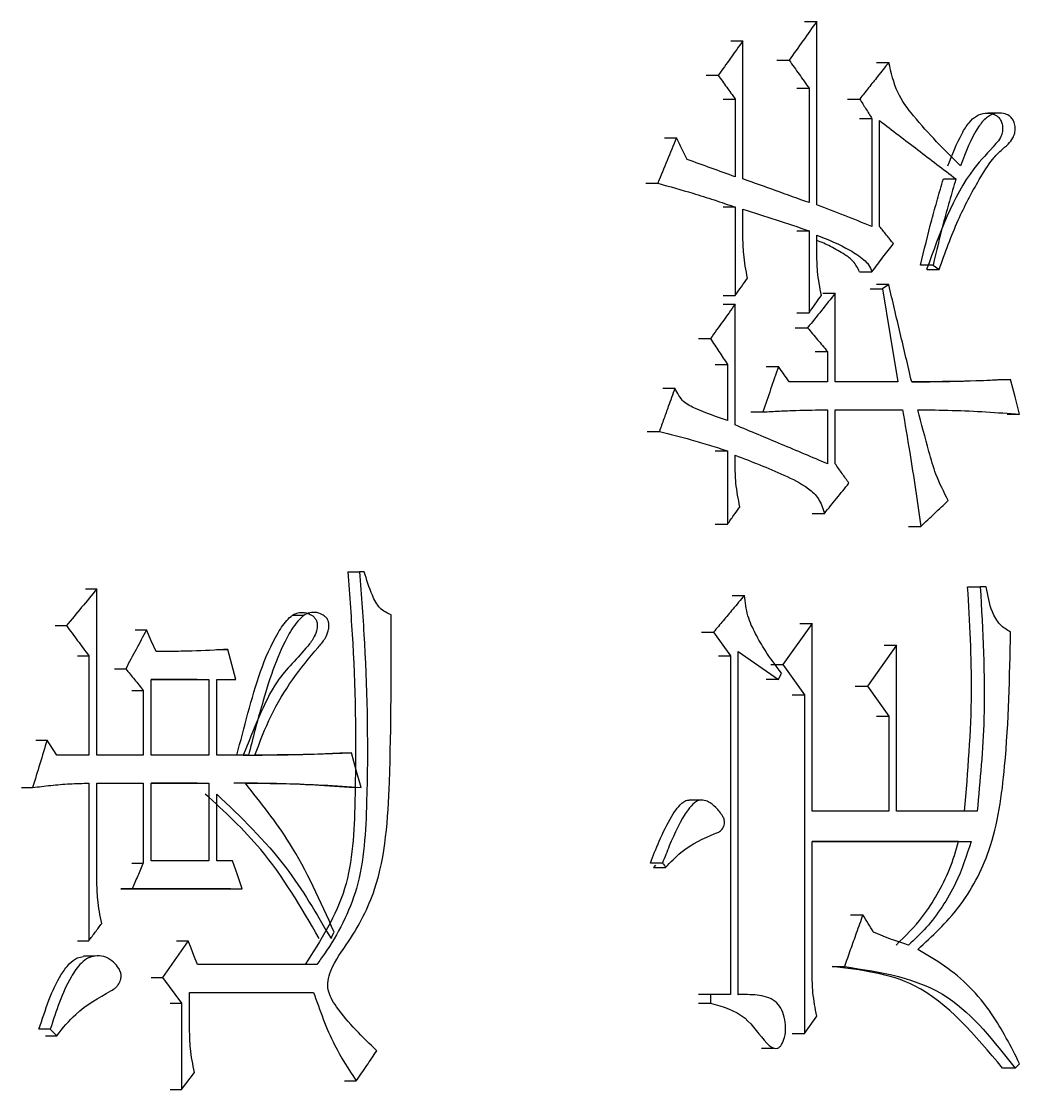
# Model space of a CAD drawing. Header units: millimetres. Extents: x 2223 to 4172, y 741 to 2119.
# Drawn here: x 3146.69 to 3151.69, y 989.22 to 994.57 of the extents above; entities that cross this region are included whole.
import ezdxf

# ---------------------------------------------------------------- set-up
doc = ezdxf.new("R2010")
doc.units = ezdxf.units.MM

msp = doc.modelspace()

# ---------------------------------------------------------------- linework, layer by layer
at = {"color": 7, "linetype": 'Continuous', "lineweight": 25}
for p, q in [((3150.6119, 994.5707), (3150.6733, 994.5707)), ((3150.6733, 993.6512), (3150.6733, 994.5707)), ((3150.242, 994.4733), (3150.303, 994.4733)), ((3150.303, 993.781), (3150.303, 994.4733)), ((3150.4734, 994.376), (3150.5347, 994.376)), ((3150.9724, 994.3652), (3151.0343, 994.3652)), ((3150.1183, 994.3002), (3150.1791, 994.3002)), ((3150.5735, 994.2353), (3150.6348, 994.2353)), ((3150.6348, 994.2353), (3150.6348, 993.662)), ((3150.2034, 994.1812), (3150.2643, 994.1812)), ((3150.2643, 994.1812), (3150.2643, 993.7918)), ((3150.8268, 994.1812), (3150.8886, 994.1812)), ((3150.8881, 994.0839), (3150.95, 994.0839)), ((3150.95, 994.0839), (3150.95, 993.543)), ((3151.5935, 994.1107), (3151.5304, 994.1107)), ((3150.9883, 993.543), (3150.9883, 994.0731)), ((3149.9092, 993.9865), (3149.9697, 993.9865)), ((3149.816, 993.7594), (3149.8764, 993.7594)), ((3151.3082, 993.781), (3151.3707, 993.781)), ((3150.2643, 993.6404), (3150.2643, 993.1969)), ((3150.303, 993.4997), (3150.303, 993.6296)), ((3150.5735, 993.5214), (3150.6349, 993.5214)), ((3150.6349, 993.5214), (3150.6349, 993.1103)), ((3150.6733, 993.4132), (3150.6733, 993.4998)), ((3151.2562, 993.3483), (3151.1939, 993.3483)), ((3151.2562, 993.3483), (3151.2867, 993.3267)), ((3150.8878, 993.3158), (3150.9499, 993.3158)), ((3150.9417, 993.2293), (3151.0036, 993.2293)), ((3151.0343, 993.251), (3150.9724, 993.251)), ((3151.0343, 993.251), (3151.0036, 993.2293)), ((3150.7041, 993.2077), (3150.7657, 993.2077)), ((3150.7657, 992.7642), (3150.7657, 993.2077)), ((3150.2034, 993.1536), (3150.2643, 993.1536)), ((3150.2643, 992.5478), (3150.2643, 993.1536)), ((3150.5735, 993.1103), (3150.6349, 993.1103)), ((3150.5658, 993.0346), (3150.6272, 993.0346)), ((3150.0796, 992.9805), (3150.1404, 992.9805)), ((3150.6657, 992.9156), (3150.7272, 992.9156)), ((3150.7272, 992.9156), (3150.7272, 992.7642)), ((3150.1647, 992.8507), (3150.2256, 992.8507)), ((3150.2256, 992.8507), (3150.2256, 992.5694)), ((3150.4195, 992.8399), (3150.4807, 992.8399)), ((3150.7272, 992.7642), (3150.5347, 992.7642)), ((3151.0803, 992.7642), (3150.7657, 992.7642)), ((3151.5817, 992.775), (3151.6447, 992.775)), ((3149.9015, 992.7318), (3149.9619, 992.7318)), ((3150.3424, 992.6127), (3150.4035, 992.6127)), ((3150.7272, 992.6236), (3150.7272, 992.3531)), ((3150.7657, 992.6236), (3151.1032, 992.6236)), ((3150.7657, 992.3531), (3150.7657, 992.6236)), ((3151.0412, 992.6236), (3151.1032, 992.6236)), ((3151.6274, 992.6019), (3151.6903, 992.6019)), ((3149.8238, 992.5154), (3149.8842, 992.5154)), ((3150.1647, 992.418), (3150.2256, 992.418)), ((3150.2256, 992.418), (3150.2256, 992.0502)), ((3150.2643, 992.3531), (3150.2643, 992.3964)), ((3150.6503, 992.1043), (3150.7118, 992.1043)), ((3150.1647, 992.0502), (3150.2256, 992.0502)), ((3151.1329, 992.0394), (3151.195, 992.0394)), ((3148.3222, 991.8122), (3148.3807, 991.8122)), ((3148.4044, 991.8122), (3148.3807, 991.8122)), ((3147.0074, 991.7257), (3147.0642, 991.7257)), ((3147.0642, 990.8928), (3147.0642, 991.7257)), ((3151.43, 991.7365), (3151.4926, 991.7365)), ((3151.523, 991.7365), (3151.4926, 991.7365)), ((3150.2498, 991.6933), (3150.3107, 991.6933)), ((3148.1013, 991.5918), (3148.0428, 991.5918)), ((3146.8547, 991.5418), (3146.9114, 991.5418)), ((3147.2559, 991.5202), (3147.3131, 991.5202)), ((3150.6503, 991.5526), (3150.5038, 991.3471)), ((3150.5888, 991.5526), (3150.6503, 991.5526)), ((3150.6503, 990.6115), (3150.6503, 991.5526)), ((3150.0951, 991.5094), (3150.1559, 991.5094)), ((3150.1559, 991.5094), (3150.2411, 991.3904)), ((3147.6633, 991.4228), (3147.7209, 991.4228)), ((3150.2798, 991.412), (3150.4807, 991.2714)), ((3150.2798, 989.692), (3150.2798, 991.412)), ((3151.0726, 991.4445), (3150.927, 991.2389)), ((3151.0106, 991.4445), (3151.0726, 991.4445)), ((3151.0726, 990.6115), (3151.0726, 991.4445)), ((3147.024, 991.3904), (3147.024, 990.8928)), ((3150.1802, 991.3904), (3150.2411, 991.3904)), ((3150.2411, 991.3904), (3150.2411, 989.6921)), ((3147.1518, 991.3254), (3147.2088, 991.3255)), ((3150.4426, 991.3471), (3150.5038, 991.3471)), ((3150.4807, 991.2714), (3150.4961, 991.3038)), ((3150.5038, 991.3471), (3150.6117, 991.1957)), ((3147.3371, 990.8928), (3147.3371, 991.2714)), ((3147.3371, 991.2714), (3147.6251, 991.2714)), ((3147.5673, 991.2714), (3147.3371, 991.2714)), ((3147.5676, 991.2714), (3147.6251, 991.2714)), ((3147.6251, 991.2714), (3147.6251, 990.8928)), ((3147.6651, 991.2714), (3147.7608, 991.2714)), ((3147.6651, 990.8928), (3147.6651, 991.2714)), ((3147.7031, 991.2714), (3147.7608, 991.2714)), ((3150.4807, 991.2714), (3150.4195, 991.2714)), ((3147.2399, 991.2173), (3147.297, 991.2173)), ((3147.297, 991.2173), (3147.297, 990.8928)), ((3150.5504, 991.1957), (3150.6117, 991.1957)), ((3150.6117, 991.1957), (3150.6118, 989.4973)), ((3150.8652, 991.2389), (3150.927, 991.2389)), ((3150.927, 991.2389), (3151.0343, 991.0875)), ((3150.9724, 991.0875), (3151.0343, 991.0875)), ((3151.0343, 991.0875), (3151.0343, 990.6115)), ((3146.7582, 990.9685), (3146.8147, 990.9685)), ((3147.024, 990.8928), (3146.8631, 990.8928)), ((3147.297, 990.8928), (3147.0642, 990.8928)), ((3147.6251, 990.8928), (3147.3371, 990.8928)), ((3147.8246, 990.8928), (3147.6651, 990.8928)), ((3148.2826, 990.9036), (3148.3411, 990.9036)), ((3146.6857, 990.7305), (3146.7422, 990.7305)), ((3147.024, 990.7521), (3147.024, 989.9625)), ((3147.0642, 990.7521), (3147.297, 990.7521)), ((3147.0642, 990.2653), (3147.0642, 990.7521)), ((3147.2399, 990.7521), (3147.297, 990.7521)), ((3147.297, 990.7521), (3147.297, 990.3519)), ((3147.3371, 990.3627), (3147.3371, 990.7521)), ((3147.3371, 990.7521), (3147.6251, 990.7521)), ((3147.5673, 990.7521), (3147.3371, 990.7521)), ((3147.5676, 990.7521), (3147.6251, 990.7521)), ((3147.6251, 990.7521), (3147.6251, 990.3627)), ((3148.3568, 990.7305), (3148.3301, 990.7305)), ((3147.6651, 990.3627), (3147.6651, 990.6979)), ((3150.0952, 990.6674), (3150.0342, 990.6674)), ((3151.0343, 990.6115), (3150.6503, 990.6115)), ((3151.4774, 990.6115), (3151.0726, 990.6115)), ((3150.6503, 989.8002), (3150.6503, 990.4601)), ((3150.6503, 990.4601), (3151.4469, 990.4601)), ((3151.3841, 990.4601), (3150.6503, 990.4601)), ((3151.3844, 990.4601), (3151.4469, 990.4601)), ((3147.6251, 990.3627), (3147.3371, 990.3627)), ((3147.7449, 990.3627), (3147.6651, 990.3627)), ((3149.8656, 990.3411), (3149.8544, 990.3303)), ((3147.7347, 990.2221), (3147.1836, 990.2221)), ((3147.1838, 990.2221), (3147.2409, 990.2221)), ((3147.2409, 990.2221), (3147.7927, 990.2221)), ((3147.735, 990.2221), (3147.7927, 990.2221)), ((3150.8422, 990.0923), (3150.9039, 990.0923)), ((3146.9672, 989.9625), (3147.024, 989.9625)), ((3147.5212, 989.9625), (3147.3932, 989.7786)), ((3147.4638, 989.9625), (3147.5212, 989.9625)), ((3147.0546, 989.8858), (3146.9974, 989.8858)), ((3148.1667, 989.8435), (3147.5692, 989.8435)), ((3150.7498, 989.8326), (3150.8118, 989.8326)), ((3147.3359, 989.7786), (3147.3932, 989.7786)), ((3147.3932, 989.7786), (3147.4892, 989.6488)), ((3147.5292, 989.7029), (3148.1507, 989.7029)), ((3147.5292, 989.5189), (3147.5292, 989.7029)), ((3147.5292, 989.7029), (3148.0922, 989.7029)), ((3148.0922, 989.7029), (3148.1508, 989.7029)), ((3150.1404, 989.6921), (3150.0797, 989.6921)), ((3150.1404, 989.6921), (3150.1404, 989.6488)), ((3150.2411, 989.6921), (3150.1404, 989.6921)), ((3150.3143, 989.6932), (3150.2798, 989.6932)), ((3147.4319, 989.6488), (3147.4892, 989.6488)), ((3147.4892, 989.6488), (3147.4892, 989.2161)), ((3150.0797, 989.6488), (3150.1404, 989.6488)), ((3150.6118, 989.4973), (3150.6734, 989.5839)), ((3146.8308, 989.519), (3146.7743, 989.519)), ((3146.8063, 989.4865), (3146.8631, 989.4865)), ((3146.8308, 989.519), (3146.8631, 989.4865)), ((3150.5504, 989.4973), (3150.6118, 989.4973)), ((3150.3959, 989.4244), (3150.4575, 989.4244)), ((3151.6675, 989.3243), (3151.6044, 989.3242)), ((3151.6675, 989.3243), (3151.6903, 989.3459)), ((3147.4892, 989.2161), (3147.5532, 989.3026)), ((3148.3064, 989.2594), (3148.3648, 989.2594))]:
    msp.add_line(p, q, dxfattribs=at)
at = {"color": 7, "linetype": 'Continuous', "lineweight": 25, "flags": 128}
for points in [[(3150.2034, 993.6404), (3150.2205, 993.6404), (3150.2379, 993.6404), (3150.2643, 993.6404)], [(3151.2244, 993.3267), (3151.2398, 993.3267), (3151.2554, 993.3267), (3151.2711, 993.3267), (3151.2867, 993.3267)], [(3151.0036, 993.2293), (3151.042, 992.9968), (3151.0803, 992.7642)], [(3150.2034, 993.1969), (3150.2185, 993.1969), (3150.234, 993.1969), (3150.2643, 993.1969)], [(3151.6903, 992.6019), (3151.6675, 992.6885), (3151.6447, 992.775)], [(3147.3611, 991.412), (3147.3371, 991.4661), (3147.3131, 991.5202)], [(3147.7608, 991.2714), (3147.7409, 991.3471), (3147.7209, 991.4228)], [(3146.9672, 991.3904), (3146.9955, 991.3904), (3147.024, 991.3904)], [(3148.3886, 990.7305), (3148.3648, 990.817), (3148.3411, 990.9036)], [(3147.2399, 990.3519), (3147.254, 990.3519), (3147.2683, 990.3519), (3147.297, 990.3519)], [(3147.7927, 990.2221), (3147.7688, 990.2924), (3147.7449, 990.3627)], [(3149.8997, 990.3519), (3149.8784, 990.3519), (3149.8587, 990.3519), (3149.8393, 990.3519)], [(3149.8997, 990.3519), (3149.9044, 990.3454), (3149.9091, 990.3389), (3149.9152, 990.3303)], [(3149.8544, 990.3303), (3149.8757, 990.3303), (3149.8955, 990.3303), (3149.9152, 990.3303)], [(3147.5692, 989.8435), (3147.5511, 989.8883), (3147.5362, 989.9254), (3147.5212, 989.9625)], [(3148.238, 989.9733), (3148.2459, 989.9895), (3148.2538, 990.0057)], [(3147.4319, 989.2161), (3147.446, 989.2161), (3147.4604, 989.2161), (3147.4892, 989.2161)]]:
    msp.add_lwpolyline(points, dxfattribs=at)
at = {"color": 7, "linetype": 'Continuous', "lineweight": 25}
for points, knots in [([(3150.6733, 994.5707), (3150.6502, 994.5382), (3150.6041, 994.4733), (3150.5578, 994.4084), (3150.5347, 994.376)], [0, 0, 0, 0, 0.5, 1, 1, 1, 1]), ([(3150.303, 994.4733), (3150.2823, 994.4445), (3150.2411, 994.3868), (3150.1998, 994.3291), (3150.1791, 994.3002)], [0, 0, 0, 0, 0.5, 1, 1, 1, 1]), ([(3150.5347, 994.376), (3150.5514, 994.3525), (3150.5848, 994.3056), (3150.6182, 994.2588), (3150.6348, 994.2353)], [0, 0, 0, 0, 0.499999, 1, 1, 1, 1]), ([(3151.0343, 994.3652), (3151.0156, 994.3415), (3150.9819, 994.299), (3150.9334, 994.2377), (3150.9035, 994.2001), (3150.8886, 994.1812)], [0, 0, 0, 0, 0.386049, 0.693024, 1, 1, 1, 1]), ([(3151.3935, 993.8459), (3151.3136, 993.926), (3151.2018, 994.0379), (3151.0698, 994.2103), (3151.0463, 994.3131), (3151.0343, 994.3651)], [0, 0, 0, 0, 0.5534418, 0.7739919, 1, 1, 1, 1]), ([(3150.1791, 994.3002), (3150.1933, 994.2804), (3150.2217, 994.2407), (3150.2501, 994.2011), (3150.2643, 994.1812)], [0, 0, 0, 0, 0.499998, 1, 1, 1, 1]), ([(3150.8886, 994.1812), (3150.8988, 994.165), (3150.9193, 994.1326), (3150.9397, 994.1001), (3150.95, 994.0839)], [0, 0, 0, 0, 0.5, 1, 1, 1, 1]), ([(3151.3308, 993.8459), (3151.3523, 993.9018), (3151.382, 993.9788), (3151.4329, 994.0618), (3151.4726, 994.1), (3151.5163, 994.1133), (3151.5525, 994.1094), (3151.5777, 994.097), (3151.5929, 994.0811), (3151.602, 994.0607), (3151.6058, 994.0369), (3151.6039, 994.0116), (3151.5932, 993.9827), (3151.5427, 993.9247), (3151.3758, 993.7529), (3151.2894, 993.5101), (3151.2241, 993.3267)], [0, 0, 0, 0, 0.133375, 0.183984, 0.225671, 0.267689, 0.304898, 0.324823, 0.34135, 0.357907, 0.374433, 0.39274, 0.411726, 0.44145, 0.578087, 1, 1, 1, 1]), ([(3151.2867, 993.3267), (3151.3168, 993.4106), (3151.3734, 993.5685), (3151.4697, 993.7492), (3151.5414, 993.8677), (3151.5939, 993.9223), (3151.6306, 993.9522), (3151.6552, 993.981), (3151.6669, 994.0106), (3151.6691, 994.0377), (3151.6644, 994.0638), (3151.6533, 994.085), (3151.6347, 994.1013), (3151.6051, 994.1119), (3151.5651, 994.1116), (3151.5197, 994.089), (3151.4532, 994.0049), (3151.4195, 993.915), (3151.3935, 993.8459)], [0, 0, 0, 0, 0.197358, 0.371625, 0.468384, 0.517135, 0.556849, 0.588366, 0.607485, 0.626642, 0.645535, 0.663735, 0.679959, 0.706516, 0.74747, 0.788159, 0.837188, 1, 1, 1, 1]), ([(3150.9883, 994.0731), (3151.0522, 994.0244), (3151.1798, 993.927), (3151.307, 993.8297), (3151.3707, 993.781)], [0, 0, 0, 0, 0.5, 1, 1, 1, 1]), ([(3149.9697, 993.9865), (3149.9541, 993.9487), (3149.9231, 993.8729), (3149.892, 993.7972), (3149.8764, 993.7594)], [0, 0, 0, 0, 0.499999, 1, 1, 1, 1]), ([(3150.024, 993.8784), (3150.015, 993.8964), (3149.9969, 993.9324), (3149.9787, 993.9685), (3149.9697, 993.9865)], [0, 0, 0, 0, 0.499998, 1, 1, 1, 1]), ([(3150.2643, 993.7918), (3150.2243, 993.8062), (3150.1443, 993.8351), (3150.0641, 993.8639), (3150.024, 993.8784)], [0, 0, 0, 0, 0.499999, 1, 1, 1, 1]), ([(3149.8764, 993.7594), (3149.9353, 993.743), (3150.0298, 993.7168), (3150.1587, 993.6755), (3150.2291, 993.6521), (3150.2643, 993.6404)], [0, 0, 0, 0, 0.452168, 0.726066, 1, 1, 1, 1]), ([(3150.6348, 993.662), (3150.5796, 993.6818), (3150.4692, 993.7215), (3150.3584, 993.7612), (3150.303, 993.781)], [0, 0, 0, 0, 0.5, 1, 1, 1, 1]), ([(3151.1936, 993.3483), (3151.2116, 993.4244), (3151.2379, 993.5354), (3151.2782, 993.6787), (3151.298, 993.7469), (3151.3079, 993.781)], [0, 0, 0, 0, 0.52212, 0.761035, 1, 1, 1, 1]), ([(3151.3707, 993.781), (3151.3598, 993.7438), (3151.3381, 993.6693), (3151.2981, 993.5258), (3151.2726, 993.418), (3151.2562, 993.3483)], [0, 0, 0, 0, 0.260983, 0.521979, 1, 1, 1, 1]), ([(3150.303, 993.6296), (3150.3584, 993.6115), (3150.4692, 993.5755), (3150.5796, 993.5394), (3150.6349, 993.5214)], [0, 0, 0, 0, 0.5, 1, 1, 1, 1]), ([(3150.95, 993.543), (3150.9039, 993.5611), (3150.8118, 993.5971), (3150.7195, 993.6332), (3150.6733, 993.6512)], [0, 0, 0, 0, 0.5000003, 1, 1, 1, 1]), ([(3150.3262, 993.2834), (3150.3185, 993.3232), (3150.3047, 993.3943), (3150.3035, 993.4675), (3150.303, 993.4997)], [0, 0, 0, 0, 0.558835, 1, 1, 1, 1]), ([(3150.6733, 993.4998), (3150.7298, 993.4769), (3150.8113, 993.4439), (3150.8958, 993.3882), (3150.9353, 993.3527), (3150.945, 993.3282), (3150.9499, 993.3158)], [0, 0, 0, 0, 0.554179, 0.800397, 0.899211, 1, 1, 1, 1]), ([(3151.0573, 993.4565), (3151.0458, 993.4709), (3151.0228, 993.4998), (3150.9998, 993.5286), (3150.9883, 993.543)], [0, 0, 0, 0, 0.500001, 1, 1, 1, 1]), ([(3150.8878, 993.3158), (3150.8783, 993.3343), (3150.8594, 993.3709), (3150.8052, 993.4069), (3150.745, 993.4437), (3150.6967, 993.4633), (3150.6733, 993.4728)], [0, 0, 0, 0, 0.202373, 0.400807, 0.70993, 1, 1, 1, 1]), ([(3150.9499, 993.3158), (3150.9592, 993.3279), (3150.9776, 993.352), (3151.0133, 993.3989), (3151.0399, 993.4337), (3151.0573, 993.4565)], [0, 0, 0, 0, 0.257094, 0.514188, 1, 1, 1, 1]), ([(3150.6964, 993.1969), (3150.6888, 993.2366), (3150.6751, 993.3078), (3150.6739, 993.3809), (3150.6733, 993.4132)], [0, 0, 0, 0, 0.558835, 1, 1, 1, 1]), ([(3150.2643, 993.1969), (3150.2746, 993.2113), (3150.2952, 993.2401), (3150.3159, 993.269), (3150.3262, 993.2834)], [0, 0, 0, 0, 0.5, 1, 1, 1, 1]), ([(3151.1491, 992.7642), (3151.13, 992.8453), (3151.0917, 993.0076), (3151.0534, 993.1698), (3151.0343, 993.251)], [0, 0, 0, 0, 0.5, 1, 1, 1, 1]), ([(3150.7657, 993.2077), (3150.7426, 993.1788), (3150.6965, 993.1211), (3150.6503, 993.0635), (3150.6272, 993.0346)], [0, 0, 0, 0, 0.5, 1, 1, 1, 1]), ([(3150.6349, 993.1103), (3150.6451, 993.1248), (3150.6657, 993.1536), (3150.6862, 993.1824), (3150.6964, 993.1969)], [0, 0, 0, 0, 0.5, 1, 1, 1, 1]), ([(3150.2643, 993.1536), (3150.2436, 993.1247), (3150.2024, 993.0671), (3150.161, 993.0094), (3150.1404, 992.9805)], [0, 0, 0, 0, 0.5, 1, 1, 1, 1]), ([(3150.6272, 993.0346), (3150.6438, 993.0148), (3150.6772, 992.9751), (3150.7105, 992.9354), (3150.7272, 992.9156)], [0, 0, 0, 0, 0.499998, 1, 1, 1, 1]), ([(3150.1404, 992.9805), (3150.1546, 992.9589), (3150.183, 992.9156), (3150.2114, 992.8723), (3150.2256, 992.8507)], [0, 0, 0, 0, 0.4999982, 1, 1, 1, 1]), ([(3150.4807, 992.8399), (3150.4678, 992.802), (3150.4421, 992.7263), (3150.4163, 992.6506), (3150.4035, 992.6127)], [0, 0, 0, 0, 0.499999, 1, 1, 1, 1]), ([(3150.5347, 992.7642), (3150.5257, 992.7768), (3150.5077, 992.802), (3150.4897, 992.8273), (3150.4807, 992.8399)], [0, 0, 0, 0, 0.5000006, 1, 1, 1, 1]), ([(3151.6447, 992.775), (3151.5547, 992.771), (3151.4623, 992.7669), (3151.3673, 992.7654), (3151.3603, 992.7653), (3151.3533, 992.7652), (3151.3463, 992.7651), (3151.3392, 992.7651), (3151.3322, 992.765), (3151.3252, 992.7649), (3151.3181, 992.7648), (3151.3088, 992.7647), (3151.2994, 992.7647), (3151.29, 992.7646), (3151.283, 992.7646), (3151.2759, 992.7645), (3151.2689, 992.7645), (3151.2618, 992.7644), (3151.2548, 992.7644), (3151.2478, 992.7644), (3151.2384, 992.7643), (3151.229, 992.7643), (3151.2196, 992.7643), (3151.2126, 992.7643), (3151.2055, 992.7643), (3151.1985, 992.7642), (3151.1914, 992.7642), (3151.1844, 992.7642), (3151.1773, 992.7642), (3151.1703, 992.7642), (3151.1609, 992.7642), (3151.1538, 992.7642), (3151.1491, 992.7642)], [0, 0, 0, 0, 0.54643, 0.560604, 0.574777, 0.588951, 0.603124, 0.617298, 0.631471, 0.645645, 0.659818, 0.673992, 0.702339, 0.716512, 0.730686, 0.744859, 0.759033, 0.773206, 0.78738, 0.801553, 0.815726, 0.844073, 0.858247, 0.87242, 0.886594, 0.900767, 0.914941, 0.929114, 0.943288, 0.957461, 0.971635, 1, 1, 1, 1]), ([(3151.1491, 992.7644), (3151.1736, 992.7644), (3151.2433, 992.7645), (3151.3876, 992.7663), (3151.5072, 992.7717), (3151.5817, 992.775)], [0, 0, 0, 0, 0.169125, 0.482016, 1, 1, 1, 1]), ([(3149.9619, 992.7318), (3149.9509, 992.7011), (3149.9324, 992.6497), (3149.9065, 992.5776), (3149.8916, 992.5361), (3149.8842, 992.5154)], [0, 0, 0, 0, 0.425233, 0.712616, 1, 1, 1, 1]), ([(3150.2256, 992.5694), (3150.1725, 992.5882), (3150.0983, 992.6144), (3150.0007, 992.6593), (3149.975, 992.7074), (3149.962, 992.7317)], [0, 0, 0, 0, 0.554938, 0.774738, 1, 1, 1, 1]), ([(3150.4035, 992.6127), (3150.431, 992.6143), (3150.486, 992.6175), (3150.594, 992.6219), (3150.6743, 992.6229), (3150.7272, 992.6236)], [0, 0, 0, 0, 0.254777, 0.5095604, 1, 1, 1, 1]), ([(3151.1032, 992.6236), (3151.1154, 992.5525), (3151.1382, 992.4199), (3151.1683, 992.2251), (3151.1861, 992.1013), (3151.195, 992.0394)], [0, 0, 0, 0, 0.366425, 0.683185, 1, 1, 1, 1]), ([(3151.1797, 992.6236), (3151.2373, 992.6231), (3151.3515, 992.6221), (3151.5217, 992.6138), (3151.6341, 992.6059), (3151.6903, 992.6019)], [0, 0, 0, 0, 0.337206, 0.668546, 1, 1, 1, 1]), ([(3151.3323, 992.1691), (3151.3103, 992.2118), (3151.2706, 992.289), (3151.2268, 992.4456), (3151.1981, 992.554), (3151.1797, 992.6236)], [0, 0, 0, 0, 0.308167, 0.555958, 1, 1, 1, 1]), ([(3150.7272, 992.3531), (3150.6502, 992.3856), (3150.4963, 992.4505), (3150.3416, 992.5154), (3150.2643, 992.5478)], [0, 0, 0, 0, 0.5, 1, 1, 1, 1]), ([(3149.8842, 992.5154), (3149.9375, 992.5019), (3150.0214, 992.4807), (3150.1349, 992.4466), (3150.1954, 992.4275), (3150.2256, 992.418)], [0, 0, 0, 0, 0.465077, 0.732515, 1, 1, 1, 1]), ([(3150.2643, 992.3964), (3150.3463, 992.3644), (3150.4712, 992.3157), (3150.6123, 992.2476), (3150.6865, 992.1818), (3150.7033, 992.1304), (3150.7118, 992.1043)], [0, 0, 0, 0, 0.493627, 0.751972, 0.874128, 1, 1, 1, 1]), ([(3150.2875, 992.1368), (3150.2798, 992.1765), (3150.266, 992.2477), (3150.2648, 992.3208), (3150.2643, 992.3531)], [0, 0, 0, 0, 0.558835, 1, 1, 1, 1]), ([(3150.8348, 992.2558), (3150.8233, 992.272), (3150.8003, 992.3044), (3150.7772, 992.3369), (3150.7657, 992.3531)], [0, 0, 0, 0, 0.500002, 1, 1, 1, 1]), ([(3150.7118, 992.1043), (3150.7323, 992.1295), (3150.7734, 992.18), (3150.8143, 992.2305), (3150.8348, 992.2558)], [0, 0, 0, 0, 0.5, 1, 1, 1, 1]), ([(3151.195, 992.0394), (3151.2179, 992.061), (3151.2637, 992.1042), (3151.3095, 992.1474), (3151.3323, 992.1691)], [0, 0, 0, 0, 0.5, 1, 1, 1, 1]), ([(3150.2256, 992.0502), (3150.2359, 992.0647), (3150.2566, 992.0935), (3150.2772, 992.1223), (3150.2875, 992.1368)], [0, 0, 0, 0, 0.5, 1, 1, 1, 1]), ([(3148.3219, 991.8122), (3148.3309, 991.6924), (3148.3601, 991.3086), (3148.3663, 990.7836), (3148.3401, 990.2033), (3148.1864, 989.9645), (3148.1083, 989.8433)], [0, 0, 0, 0, 0.176057, 0.564128, 0.778612, 1, 1, 1, 1]), ([(3148.3807, 991.8122), (3148.3897, 991.6925), (3148.4188, 991.3089), (3148.4263, 990.7813), (3148.398, 990.232), (3148.2615, 989.9739), (3148.1797, 989.8611), (3148.1668, 989.8433)], [0, 0, 0, 0, 0.1759592, 0.5638001, 0.7780246, 0.9650465, 1, 1, 1, 1]), ([(3148.5389, 991.5959), (3148.5194, 991.6052), (3148.4792, 991.6243), (3148.4363, 991.7078), (3148.4166, 991.7724), (3148.4044, 991.8122)], [0, 0, 0, 0, 0.266463, 0.547608, 1, 1, 1, 1]), ([(3147.0642, 991.7257), (3147.0388, 991.695), (3146.9879, 991.6337), (3146.9369, 991.5724), (3146.9114, 991.5418)], [0, 0, 0, 0, 0.5, 1, 1, 1, 1]), ([(3151.4145, 990.6115), (3151.4309, 990.8099), (3151.4618, 991.1844), (3151.44, 991.5599), (3151.4297, 991.7365)], [0, 0, 0, 0, 0.529593, 1, 1, 1, 1]), ([(3151.4926, 991.7365), (3151.5053, 991.516), (3151.5269, 991.1401), (3151.4919, 990.7662), (3151.4774, 990.6115)], [0, 0, 0, 0, 0.586461, 1, 1, 1, 1]), ([(3151.6447, 991.5094), (3151.6262, 991.5205), (3151.5885, 991.5432), (3151.5425, 991.6243), (3151.5305, 991.6936), (3151.523, 991.7365)], [0, 0, 0, 0, 0.268929, 0.548046, 1, 1, 1, 1]), ([(3150.3107, 991.6933), (3150.2913, 991.6702), (3150.2558, 991.6281), (3150.2042, 991.5667), (3150.172, 991.5285), (3150.1559, 991.5094)], [0, 0, 0, 0, 0.375947, 0.687973, 1, 1, 1, 1]), ([(3150.4961, 991.3038), (3150.4679, 991.3414), (3150.4212, 991.4035), (3150.3655, 991.5001), (3150.3231, 991.5897), (3150.3149, 991.6586), (3150.3107, 991.6933)], [0, 0, 0, 0, 0.3348362, 0.5537451, 0.7753729, 1, 1, 1, 1]), ([(3147.7665, 990.8928), (3147.7846, 990.9627), (3147.8391, 991.1732), (3147.9103, 991.4158), (3148.0115, 991.5668), (3148.0531, 991.6017), (3148.0882, 991.6108), (3148.1202, 991.6052), (3148.1437, 991.5937), (3148.1588, 991.5793), (3148.1666, 991.5644), (3148.17, 991.5458), (3148.1674, 991.5185), (3148.1532, 991.4789), (3148.0846, 991.3909), (3147.967, 991.2842), (3147.8747, 991.0826), (3147.8239, 990.9563), (3147.7983, 990.8928)], [0, 0, 0, 0, 0.123802, 0.372539, 0.424822, 0.44993, 0.475305, 0.497162, 0.516131, 0.527231, 0.536277, 0.545322, 0.558814, 0.581819, 0.616602, 0.762394, 0.880401, 1, 1, 1, 1]), ([(3147.8565, 990.8928), (3147.8819, 990.9597), (3147.959, 991.163), (3148.0956, 991.3454), (3148.2072, 991.4707), (3148.2234, 991.5098), (3148.2284, 991.538), (3148.2271, 991.558), (3148.2207, 991.5747), (3148.2071, 991.5903), (3148.1823, 991.6045), (3148.1499, 991.611), (3148.1156, 991.603), (3148.0715, 991.5705), (3147.9811, 991.4341), (3147.9048, 991.1975), (3147.8486, 990.9892), (3147.8257, 990.8971), (3147.8246, 990.8928)], [0, 0, 0, 0, 0.124011, 0.376469, 0.411268, 0.435219, 0.449017, 0.459493, 0.468415, 0.479424, 0.497392, 0.52431, 0.5464, 0.568413, 0.629489, 0.83774, 0.992414, 1, 1, 1, 1]), ([(3148.4677, 989.4108), (3148.3966, 989.4795), (3148.3133, 989.56), (3148.2386, 989.6718), (3148.2215, 989.7161), (3148.2208, 989.7645), (3148.2492, 989.8533), (3148.3517, 989.9865), (3148.5058, 990.2824), (3148.5417, 990.8606), (3148.5399, 991.3185), (3148.5389, 991.5959)], [0, 0, 0, 0, 0.138481, 0.162101, 0.180201, 0.198515, 0.22064, 0.297298, 0.425038, 0.651637, 1, 1, 1, 1]), ([(3146.9114, 991.5418), (3146.9302, 991.5166), (3146.9677, 991.4661), (3147.0053, 991.4156), (3147.024, 991.3904)], [0, 0, 0, 0, 0.499999, 1, 1, 1, 1]), ([(3147.3131, 991.5202), (3147.2957, 991.4877), (3147.261, 991.4228), (3147.2262, 991.3579), (3147.2088, 991.3255)], [0, 0, 0, 0, 0.499999, 1, 1, 1, 1]), ([(3151.1797, 989.9193), (3151.2518, 989.9853), (3151.3968, 990.1181), (3151.5659, 990.4334), (3151.633, 990.9174), (3151.6403, 991.2855), (3151.6447, 991.5094)], [0, 0, 0, 0, 0.1896226, 0.3813011, 0.6238123, 1, 1, 1, 1]), ([(3147.7209, 991.4228), (3147.661, 991.4194), (3147.5712, 991.4142), (3147.4512, 991.4125), (3147.3912, 991.4122), (3147.3611, 991.412)], [0, 0, 0, 0, 0.500395, 0.750186, 1, 1, 1, 1]), ([(3147.2088, 991.3255), (3147.2235, 991.3074), (3147.2529, 991.2714), (3147.2823, 991.2353), (3147.297, 991.2173)], [0, 0, 0, 0, 0.499998, 1, 1, 1, 1]), ([(3146.8147, 990.9685), (3146.8026, 990.9288), (3146.7785, 990.8495), (3146.7543, 990.7702), (3146.7422, 990.7305)], [0, 0, 0, 0, 0.499999, 1, 1, 1, 1]), ([(3146.8631, 990.8928), (3146.855, 990.9054), (3146.8389, 990.9306), (3146.8228, 990.9559), (3146.8147, 990.9685)], [0, 0, 0, 0, 0.500001, 1, 1, 1, 1]), ([(3147.7983, 990.8928), (3147.8609, 990.8931), (3147.973, 990.8937), (3148.1343, 990.8967), (3148.233, 990.9013), (3148.2823, 990.9036)], [0, 0, 0, 0, 0.386613, 0.693273, 1, 1, 1, 1]), ([(3148.3411, 990.9036), (3148.2789, 990.9009), (3148.1672, 990.896), (3148.0056, 990.8935), (3147.9062, 990.893), (3147.8565, 990.8928)], [0, 0, 0, 0, 0.386127, 0.69305, 1, 1, 1, 1]), ([(3146.7422, 990.7305), (3146.7723, 990.7342), (3146.8343, 990.7418), (3146.9283, 990.75), (3146.9921, 990.7514), (3147.024, 990.7521)], [0, 0, 0, 0, 0.321619, 0.660532, 1, 1, 1, 1]), ([(3148.3298, 990.7305), (3148.2637, 990.7351), (3148.1345, 990.7442), (3147.9413, 990.7513), (3147.8141, 990.7519), (3147.7505, 990.7521)], [0, 0, 0, 0, 0.343426, 0.671619, 1, 1, 1, 1]), ([(3147.8086, 990.7521), (3147.8751, 990.7519), (3148.0054, 990.7513), (3148.1987, 990.7438), (3148.3253, 990.7349), (3148.3886, 990.7305)], [0, 0, 0, 0, 0.34298, 0.671401, 1, 1, 1, 1]), ([(3148.2538, 990.0057), (3148.185, 990.1598), (3148.063, 990.4328), (3147.8858, 990.6552), (3147.8086, 990.7521)], [0, 0, 0, 0, 0.5644875, 1, 1, 1, 1]), ([(3148.1794, 989.9733), (3148.088, 990.1299), (3147.9266, 990.4068), (3147.7039, 990.6097), (3147.6072, 990.6979)], [0, 0, 0, 0, 0.565567, 1, 1, 1, 1]), ([(3147.6651, 990.6979), (3147.7866, 990.5821), (3148.0059, 990.3732), (3148.1664, 990.0965), (3148.238, 989.9733)], [0, 0, 0, 0, 0.554384, 1, 1, 1, 1]), ([(3149.8389, 990.3519), (3149.8533, 990.3885), (3149.8852, 990.4699), (3149.93, 990.5624), (3149.9727, 990.6284), (3150.0002, 990.6564), (3150.0228, 990.6679), (3150.0322, 990.6668), (3150.0338, 990.6666)], [0, 0, 0, 0, 0.2969306, 0.6611888, 0.7869911, 0.9138322, 0.9854391, 1, 1, 1, 1]), ([(3149.9152, 990.3303), (3149.9403, 990.3562), (3150.0149, 990.4333), (3150.1123, 990.4801), (3150.1868, 990.5082), (3150.2009, 990.5237), (3150.2089, 990.5399), (3150.2116, 990.5544), (3150.2098, 990.5698), (3150.1967, 990.5983), (3150.1693, 990.6297), (3150.1352, 990.6589), (3150.1047, 990.6686), (3150.0806, 990.6665), (3150.0538, 990.6508), (3149.996, 990.5815), (3149.9477, 990.4735), (3149.911, 990.3805), (3149.8997, 990.3519)], [0, 0, 0, 0, 0.115812, 0.344661, 0.368828, 0.393191, 0.409898, 0.422378, 0.434924, 0.453159, 0.514674, 0.56658, 0.599651, 0.625811, 0.651928, 0.703899, 0.908913, 1, 1, 1, 1]), ([(3151.0714, 989.9409), (3151.1176, 989.986), (3151.1941, 990.061), (3151.2794, 990.1949), (3151.3429, 990.3197), (3151.3703, 990.4131), (3151.3841, 990.4601)], [0, 0, 0, 0, 0.332937, 0.552321, 0.774679, 1, 1, 1, 1]), ([(3151.4469, 990.4601), (3151.4238, 990.3886), (3151.3861, 990.2714), (3151.3034, 990.1315), (3151.2246, 990.0264), (3151.164, 989.9692), (3151.1338, 989.9409)], [0, 0, 0, 0, 0.3463703, 0.567178, 0.7849776, 1, 1, 1, 1]), ([(3147.0884, 990.049), (3147.0804, 990.0888), (3147.0661, 990.1599), (3147.0648, 990.2331), (3147.0642, 990.2653)], [0, 0, 0, 0, 0.5588348, 1, 1, 1, 1]), ([(3150.9039, 990.0923), (3150.8931, 990.0616), (3150.8723, 990.003), (3150.8415, 989.9165), (3150.8217, 989.8606), (3150.8118, 989.8327)], [0, 0, 0, 0, 0.354383, 0.677192, 1, 1, 1, 1]), ([(3150.9577, 990.0058), (3150.9487, 990.0202), (3150.9308, 990.049), (3150.9129, 990.0779), (3150.9039, 990.0923)], [0, 0, 0, 0, 0.499998, 1, 1, 1, 1]), ([(3147.024, 989.9625), (3147.0348, 989.9769), (3147.0562, 990.0057), (3147.0776, 990.0346), (3147.0884, 990.049)], [0, 0, 0, 0, 0.4999996, 1, 1, 1, 1]), ([(3151.1338, 989.9409), (3151.1075, 989.9489), (3151.0646, 989.9621), (3151.0062, 989.9855), (3150.9738, 989.999), (3150.9577, 990.0058)], [0, 0, 0, 0, 0.443144, 0.721519, 1, 1, 1, 1]), ([(3151.6903, 989.3459), (3151.6465, 989.4322), (3151.5749, 989.5734), (3151.4431, 989.7349), (3151.3155, 989.8391), (3151.2248, 989.8926), (3151.1797, 989.9193)], [0, 0, 0, 0, 0.347372, 0.56793, 0.785018, 1, 1, 1, 1]), ([(3146.774, 989.519), (3146.7898, 989.5676), (3146.8205, 989.6625), (3146.8704, 989.7747), (3146.9209, 989.8443), (3146.9601, 989.8781), (3146.9867, 989.8818), (3146.9975, 989.8833)], [0, 0, 0, 0, 0.330623, 0.64442, 0.796409, 0.917248, 1, 1, 1, 1]), ([(3146.8631, 989.4865), (3146.8936, 989.5241), (3146.9717, 989.6202), (3147.0822, 989.6811), (3147.1566, 989.7239), (3147.173, 989.7431), (3147.1829, 989.7618), (3147.1869, 989.7835), (3147.1842, 989.8037), (3147.1718, 989.8294), (3147.147, 989.8576), (3147.1101, 989.8825), (3147.0658, 989.8895), (3147.0225, 989.8797), (3146.9756, 989.8439), (3146.9244, 989.7688), (3146.8747, 989.6549), (3146.8456, 989.5646), (3146.8308, 989.519)], [0, 0, 0, 0, 0.132576, 0.339199, 0.368942, 0.383766, 0.408891, 0.423884, 0.438973, 0.459319, 0.498147, 0.542368, 0.587069, 0.63299, 0.675109, 0.75468, 0.876186, 1, 1, 1, 1]), ([(3150.6734, 989.5839), (3150.6657, 989.6236), (3150.652, 989.6948), (3150.6508, 989.7679), (3150.6503, 989.8002)], [0, 0, 0, 0, 0.5588348, 1, 1, 1, 1]), ([(3151.6044, 989.3242), (3151.4669, 989.4886), (3151.2237, 989.7792), (3150.8933, 989.8164), (3150.7498, 989.8326)], [0, 0, 0, 0, 0.565517, 1, 1, 1, 1]), ([(3150.8118, 989.8326), (3150.9954, 989.8056), (3151.3281, 989.7565), (3151.5625, 989.458), (3151.6675, 989.3243)], [0, 0, 0, 0, 0.5518947, 1, 1, 1, 1]), ([(3148.1508, 989.7029), (3148.1824, 989.613), (3148.2385, 989.4535), (3148.3265, 989.3183), (3148.3648, 989.2594)], [0, 0, 0, 0, 0.564088, 1, 1, 1, 1]), ([(3150.1404, 989.6488), (3150.2022, 989.6323), (3150.3141, 989.6026), (3150.3916, 989.478), (3150.4462, 989.4266), (3150.4705, 989.4196), (3150.4877, 989.4293), (3150.5014, 989.4475), (3150.5142, 989.4806), (3150.519, 989.5284), (3150.5123, 989.5793), (3150.4957, 989.626), (3150.4516, 989.6761), (3150.3735, 989.6935), (3150.311, 989.6925), (3150.2798, 989.692)], [0, 0, 0, 0, 0.230315, 0.416653, 0.453363, 0.487574, 0.504133, 0.522235, 0.561764, 0.612067, 0.663426, 0.714082, 0.762172, 0.881162, 1, 1, 1, 1]), ([(3147.5532, 989.3026), (3147.5453, 989.3424), (3147.531, 989.4135), (3147.5298, 989.4867), (3147.5292, 989.5189)], [0, 0, 0, 0, 0.558835, 1, 1, 1, 1]), ([(3148.3648, 989.2594), (3148.3736, 989.2723), (3148.3911, 989.298), (3148.4254, 989.3485), (3148.451, 989.3861), (3148.4677, 989.4108)], [0, 0, 0, 0, 0.255269, 0.510539, 1, 1, 1, 1])]:
    msp.add_open_spline(points, degree=3, knots=knots, dxfattribs=at)
msp.add_open_spline([(3147.297, 990.3519), (3147.2877, 990.3303), (3147.269, 990.287), (3147.2503, 990.2437), (3147.2409, 990.2221)], degree=3, dxfattribs=at)

doc.saveas('drawing.dxf')
